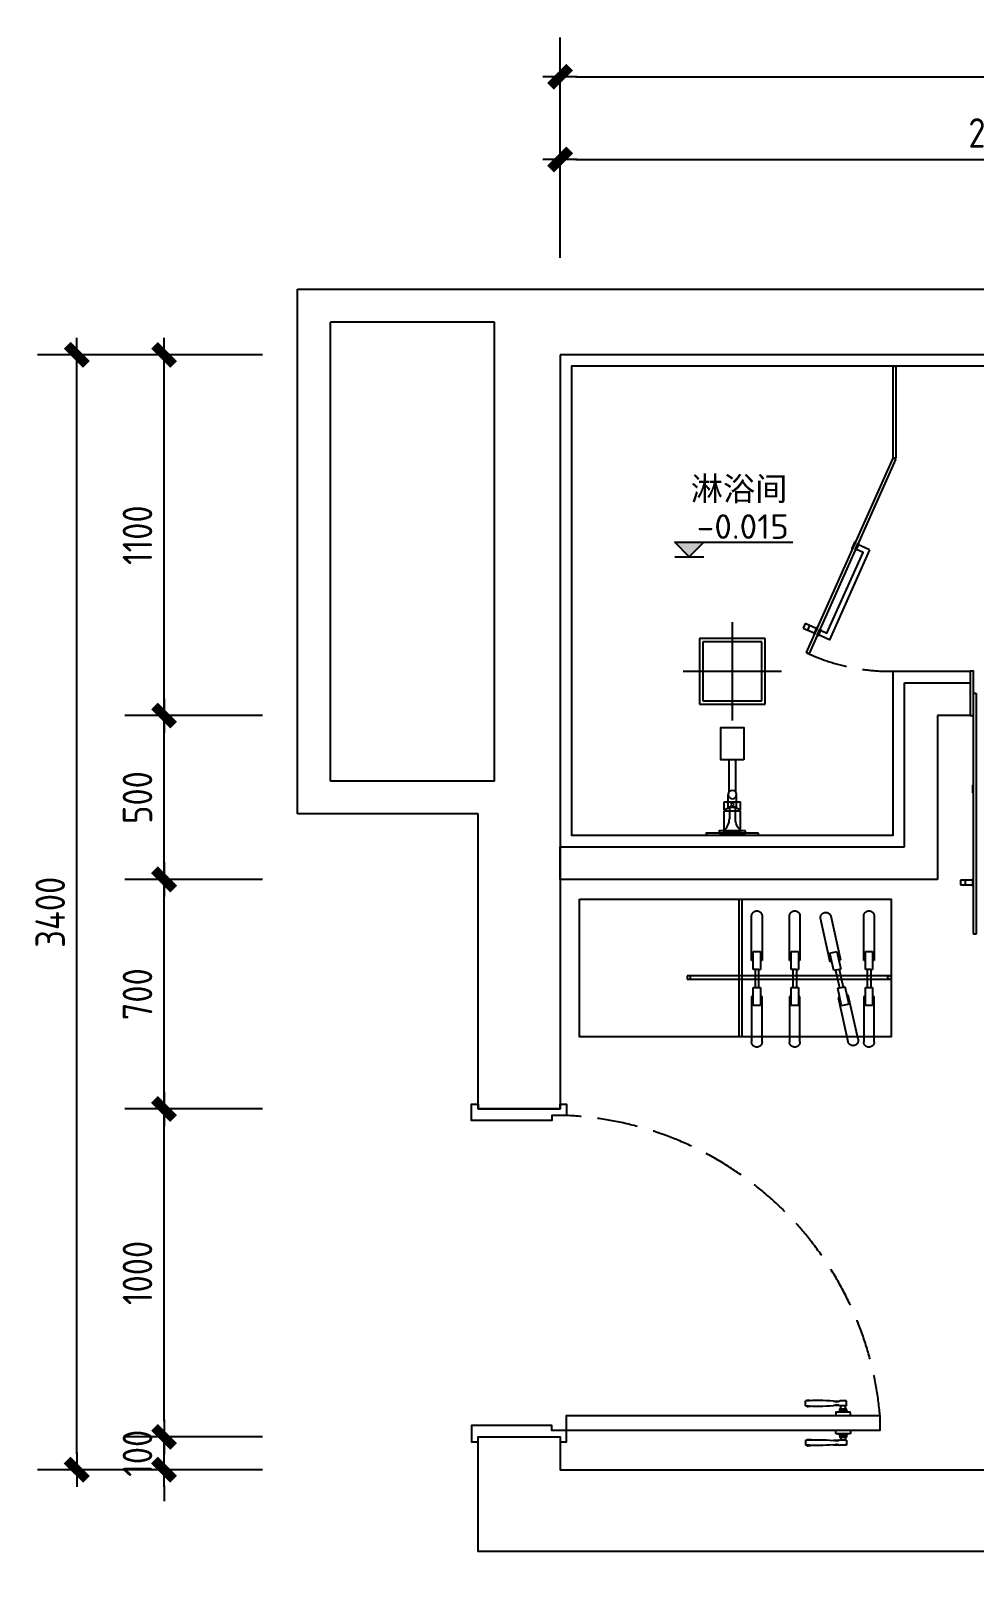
# Model space of a CAD drawing. Header units: inches. Extents: x 193953 to 255442, y -114891 to -62384.
# Drawn here: x 196406 to 199282, y -82440 to -77739 of the extents above; entities that cross this region are included whole.
import ezdxf
from ezdxf.enums import TextEntityAlignment as Align

# ---------------------------------------------------------------- set-up
doc = ezdxf.new("R2010")
doc.units = ezdxf.units.IN
doc.header["$LTSCALE"] = 500
doc.header["$MEASUREMENT"] = 0
for name, pattern in [('DASH', [0.35, 0.25, -0.1]), ('家具平面底图$0$DASH', [0.35, 0.25, -0.1]), ('家具平面底图$0$DOM-虚线', [0.35, 0.25, -0.1]), ('家具平面底图$0$DOM-门开启线', [0.666666, 0.333333, -0.111111, 0.111111, -0.111111])]:
    doc.linetypes.add(name, pattern=pattern)
for name, color, linetype in [('0-索引文字', 50, 'Continuous'), ('F-洁具-DOM', 1, 'Continuous'), ('G-装饰造型轮廓线、电气提示线', 3, 'Continuous'), ('L-立面、剖面图、大样图-细线', 134, 'Continuous'), ('P-平面门', 2, 'Continuous')]:
    doc.layers.add(name, color=color, linetype=linetype)
doc.styles.add('DOM-romans.shx', font='dim.shx')
doc.dimstyles.new('DOM_DIM_1 80', dxfattribs={"dimscale": 60, "dimtxt": 1.5, "dimasz": 0.8, "dimexe": 2, "dimexo": 1.5, "dimgap": 0.6, "dimtad": 1, "dimdec": 0, "dimrnd": 5, "dimzin": 12, "dimdsep": 46, "dimtxsty": 'DOM-romans.shx', "dimblk": 'DOM_Dimension_Tick', "dimcen": 0.125, "dimclrd": 44, "dimclre": 44, "dimclrt": 50, "dimadec": 0, "dimazin": 0, "dimtfac": 1, "dimtdec": 0, "dimtix": 1, "dimtmove": 2, "dimatfit": 3, "dimldrblk": 'DOM_Leader_Arrow', "dimfxl": 0, "dimtvp": 1, "dimtolj": 1, "dimtzin": 0, "dimarcsym": 0})

# ---------------------------------------------------------------- blocks, each defined once
blk = doc.blocks.new('家具平面底图$0$A$C3001446E')
at = {"color": 8, "linetype": '家具平面底图$0$DOM-门开启线', "ltscale": 100}
for p, q in [((-500, 150), (-500, -150)), ((-350, 0), (-650, 0))]:
    blk.add_line(p, q, dxfattribs=at)
at = {"color": 250}
for p, q in [((-131.9, 9.6), (-229.4, 9.6)), ((-85.6, 12.4), (-124.2, 12.4)), ((-85.6, -13.1), (-85.6, 12.4)), ((-85.6, -9.7), (-85.6, 9)), ((-85.6, 9), (-49.5, 9)), ((-131.9, -10.4), (-229.4, -10.4)), ((-85.6, -13.1), (-124.2, -13.1)), ((0, -25), (-5.9, -25))]:
    blk.add_line(p, q, dxfattribs=at)
for p, q in [((-102.2, 25, 0), (-102.2, -25, 0)), ((-77.2, 25, 0), (-102.2, 25, 0)), ((-74.7, 20.8, 0), (-79.9, 20.8, 0)), ((-77.2, 25, 0), (-77.2, 20.8, 0)), ((-13, 25, 0), (-74.7, 25, 0)), ((-77.2, -25, 0), (-102.2, -25, 0)), ((-74.7, -20.8, 0), (-79.9, -20.8, 0)), ((-77.2, -20.8, 0), (-77.2, -25, 0)), ((-13, -25, 0), (-74.7, -25, 0))]:
    blk.add_line(p, q)
at = {"color": 8}
blk.add_line((-74.7, 25, 0), (-74.7, -25, 0), dxfattribs=at)
at = {"linetype": '家具平面底图$0$DOM-虚线', "ltscale": 100}
blk.add_lwpolyline([(-600, -100), (-600, 100), (-400, 100), (-400, -100)], close=True, dxfattribs=at)
at = {"color": 8, "linetype": '家具平面底图$0$DOM-虚线', "ltscale": 100}
blk.add_lwpolyline([(-590, -90), (-590, 90), (-410, 90), (-410, -90)], close=True, dxfattribs=at)
for points in [[(-6.5, -80), (-6.5, 80), (0, 80), (0, -80)], [(-13, -40), (-13, 40), (-6.5, 40), (-6.5, -40)]]:
    blk.add_lwpolyline(points, close=True)
at = {"color": 250}
for points in [[(-229.4, -35.4), (-229.4, 34.6), (-328.7, 34.6), (-328.7, -35.4)], [(0, -25), (-9.8, -25), (-9.8, 25), (0, 25)]]:
    blk.add_lwpolyline(points, close=True, dxfattribs=at)
for points in [[(-9.8, 25), (-14.6, 25, -0.211273), (-49.5, 9, -0.201002)], [(-9.8, -25), (-14.6, -25, 0.210081), (-49.1, -9.7), (-85.6, -9.7)]]:
    blk.add_lwpolyline(points, format="xyb", dxfattribs=at)
blk.add_circle((-124, -0.4), 12.7, dxfattribs=at)
at = {"color": 8}
blk.add_circle((-93.8, 0), 4.17, dxfattribs=at)
blk.add_arc((-43.8, 0, 0), 41.7, 143.1301, 216.8699, dxfattribs=at)
blk = doc.blocks.new('家具平面底图$0$A$C24926126')
at = {"color": 250, "linetype": '家具平面底图$0$DOM-虚线', "ltscale": 100}
for p, q in [((-192.5, 15.9, 0.9), (-55, 15.9, 0.9)), ((-192.5, 15.9), (-55, 15.9)), ((-192.5, 15.9), (-55, 15.9)), ((-192.5, 15.9, 0.9), (-55, 15.9, 0.9)), ((-82.5, 11, 0.9), (-82.5, -11, 0.9)), ((-27.5, 11, 0.9), (-82.5, 11, 0.9)), ((-82.5, 11), (-82.5, -11)), ((-27.5, 11), (-82.5, 11)), ((-82.5, 11), (-82.5, -11)), ((-27.5, 11), (-82.5, 11)), ((-82.5, 11, 0.9), (-82.5, -11, 0.9)), ((-27.5, 11, 0.9), (-82.5, 11, 0.9)), ((-55, 15.9, 0.9), (-55, 11, 0.9)), ((-55, 15.9), (-55, 11)), ((-55, 15.9), (-55, 11)), ((-55, 15.9, 0.9), (-55, 11, 0.9)), ((-27.5, 5.5, 0.9), (-27.5, 11, 0.9)), ((-27.5, 5.5), (-27.5, 11)), ((-27.5, 5.5), (-27.5, 11)), ((-27.5, 5.5, 0.9), (-27.5, 11, 0.9)), ((-27.5, -5.5, 0.9), (-27.5, 5.5, 0.9)), ((-27.5, -5.5), (-27.5, 5.5)), ((27.5, 5.5), (-27.5, 5.5)), ((27.5, 5.5, 0.9), (-27.5, 5.5, 0.9)), ((-27.5, -5.5), (-27.5, 5.5)), ((27.5, 5.5), (-27.5, 5.5)), ((-27.5, -5.5, 0.9), (-27.5, 5.5, 0.9)), ((27.5, 5.5, 0.9), (-27.5, 5.5, 0.9)), ((82.5, 11, 0.9), (27.5, 11, 0.9)), ((82.5, 11), (27.5, 11)), ((27.5, 5.5), (27.5, 11)), ((27.5, 5.5, 0.9), (27.5, 11, 0.9)), ((27.5, 5.5), (27.5, 11)), ((27.5, 5.5, 0.9), (27.5, 11, 0.9)), ((27.5, 5.5), (27.5, -5.5)), ((27.5, 5.5, 0.9), (27.5, -5.5, 0.9)), ((27.5, 5.5), (27.5, -5.5)), ((27.5, 5.5, 0.9), (27.5, -5.5, 0.9)), ((55, 15.9, 0.9), (55, 11, 0.9)), ((192.5, 15.9, 0.9), (55, 15.9, 0.9)), ((55, 15.9), (55, 11)), ((192.5, 15.9), (55, 15.9)), ((82.5, -11, 0.9), (82.5, 11, 0.9)), ((82.5, -11), (82.5, 11)), ((-55, -15.8, 0.9), (-192.5, -15.8, 0.9)), ((-55, -15.8), (-192.5, -15.8)), ((-55, -15.8), (-192.5, -15.8)), ((-55, -15.8, 0.9), (-192.5, -15.8, 0.9)), ((-82.5, -11, 0.9), (-27.5, -11, 0.9)), ((-82.5, -11), (-27.5, -11)), ((-82.5, -11), (-27.5, -11)), ((-82.5, -11, 0.9), (-27.5, -11, 0.9)), ((-55, -11, 0.9), (-55, -15.8, 0.9)), ((-55, -11), (-55, -15.8)), ((-55, -11), (-55, -15.8)), ((-55, -11, 0.9), (-55, -15.8, 0.9)), ((-27.5, -11, 0.9), (-27.5, -5.5, 0.9)), ((-27.5, -11), (-27.5, -5.5)), ((27.5, -5.5), (-27.5, -5.5)), ((27.5, -5.5, 0.9), (-27.5, -5.5, 0.9)), ((-27.5, -11), (-27.5, -5.5)), ((27.5, -5.5), (-27.5, -5.5)), ((-27.5, -11, 0.9), (-27.5, -5.5, 0.9)), ((27.5, -5.5, 0.9), (-27.5, -5.5, 0.9)), ((27.5, -5.5), (27.5, -11)), ((27.5, -5.5, 0.9), (27.5, -11, 0.9)), ((27.5, -5.5), (27.5, -11)), ((27.5, -5.5, 0.9), (27.5, -11, 0.9)), ((27.5, -11, 0.9), (82.5, -11, 0.9)), ((27.5, -11), (82.5, -11)), ((55, -11, 0.9), (55, -15.8, 0.9)), ((55, -11), (55, -15.8)), ((55, -15.8, 0.9), (192.5, -15.8, 0.9)), ((55, -15.8), (192.5, -15.8))]:
    blk.add_line(p, q, dxfattribs=at)
blk.add_lwpolyline([(27.5, -11), (82.5, -11), (82.5, 11), (27.5, 11)], dxfattribs=at)
at = {"color": 250, "linetype": '家具平面底图$0$DOM-虚线', "ltscale": 100, "elevation": 0.9}
blk.add_lwpolyline([(27.5, -11), (82.5, -11), (82.5, 11), (27.5, 11)], dxfattribs=at)
at = {"color": 250, "linetype": '家具平面底图$0$DOM-虚线', "ltscale": 100}
blk.add_lwpolyline([(55, -11), (55, -15.8), (192.5, -15.8, 0.890447), (192.5, 15.9), (55, 15.9), (55, 11)], format="xyb", dxfattribs=at)
at = {"color": 250, "linetype": '家具平面底图$0$DOM-虚线', "ltscale": 100, "elevation": 0.9}
blk.add_lwpolyline([(55, -11), (55, -15.8), (192.5, -15.8, 0.890447), (192.5, 15.9), (55, 15.9), (55, 11)], format="xyb", dxfattribs=at)
at = {"color": 250, "linetype": '家具平面底图$0$DOM-虚线', "ltscale": 100}
for centre, start, end in [((-193.2, 0, 0.9), 87.4952, 272.5048), ((-193.2, 0), 87.4952, 272.5048), ((-193.2, 0), 87.4952, 272.5048), ((-193.2, 0, 0.9), 87.4952, 272.5048), ((190.7, 0, 0.9), 276.6333, 83.3667), ((190.7, 0), 276.6333, 83.3667)]:
    blk.add_arc(centre, 15.9, start, end, dxfattribs=at)
blk = doc.blocks.new('ftfhtg')
at = {"layer": 'L-立面、剖面图、大样图-细线', "color": 8}
for p, q in [((-1050024.2, -439780.5), (-1050024.2, -439789.8)), ((-1050021.4, -439792.6), (-1050015.3, -439792.6)), ((-1050015.3, -439792.6), (-1049983.1, -439792.6)), ((-1050013.1, -439795.3), (-1050013.1, -439794.8)), ((-1049986.7, -439796.7), (-1050011.7, -439796.7)), ((-1050010.3, -439796.7), (-1050010.3, -439803.4)), ((-1050010.3, -439813.7), (-1049988.1, -439813.7)), ((-1050010.3, -439813.7), (-1050010.3, -439830.5)), ((-1050010.3, -439830.5), (-1049988.1, -439830.5)), ((-1049988.4, -439803.6), (-1050010, -439803.6)), ((-1049988.1, -439796.7), (-1049988.1, -439803.4)), ((-1049985.3, -439794.8), (-1049985.3, -439795.3)), ((-1049983.1, -439792.6), (-1049977, -439792.6)), ((-1049974.2, -439789.8), (-1049974.2, -439780.5)), ((-1049872.3, -439813.7), (-1049872.3, -439830.5)), ((-1049872.3, -439813.7), (-1049872.3, -439830.5))]:
    blk.add_line(p, q, dxfattribs=at)
for points in [[(-1050009.7, -439803.6, -0.311671), (-1050006.9, -439806), (-1050006.9, -439813.7)], [(-1049988.3, -439803.6, 0.34884), (-1049991.5, -439806), (-1049991.5, -439813.7)], [(-1049875.3, -439813.6, 0.28759), (-1049880.9, -439811.1, -0.060586), (-1049890.3, -439812.1, 0.212877), (-1049891.2, -439812.9)], [(-1049875.3, -439830.7, -0.28759), (-1049880.9, -439833.2, 0.060586), (-1049890.3, -439832.2, -0.212877), (-1049891.2, -439831.3)]]:
    blk.add_lwpolyline(points, format="xyb", dxfattribs=at)
for centre, radius, start, end in [((-1050021.4, -439789.8), 2.78, 180, 270), ((-1050015.3, -439794.8), 2.22, 0, 90), ((-1050011.7, -439795.3), 1.39, 180, 270), ((-1050010, -439803.4), 0.278, 180, 270), ((-1049988.4, -439803.4), 0.278, 270, 0), ((-1049976.5, -439792), 24.6, 241.9616, 293.8225), ((-1049938.9, -440716.4), 903.9, 93.1128, 93.1201), ((-1049976.5, -439852.2), 24.6, 66.1775, 118.0384), ((-1049974.8, -439740), 74.9, 259.8433, 276.2556), ((-1049974.8, -439904.2), 74.9, 83.7444, 100.1567), ((-1049986.7, -439795.3), 1.39, 270, 0), ((-1049983.1, -439794.8), 2.22, 90, 180), ((-1049977, -439789.8), 2.78, 270, 0), ((-1049913.7, -440502.8), 690.3, 86.5611, 94.3932), ((-1049913.7, -439141.4), 690.3, 265.6068, 273.4389)]:
    blk.add_arc(centre, radius, start, end, dxfattribs=at)
blk = doc.blocks.new('A$C254dc94b')
at = {"layer": 'G-装饰造型轮廓线、电气提示线', "color": 1, "ltscale": 20}
for points in [[(-15, -200), (-15, -220), (20, -220), (20, -175), (35, -175), (35, 70), (-15, 70), (-15, 50), (0, 50), (0, -200)], [(1015, -200), (1015, -220), (980, -220), (980, -175), (965, -175), (965, 70), (1015, 70), (1015, 50), (1000, 50), (1000, -200)]]:
    blk.add_lwpolyline(points, close=True, dxfattribs=at)
at = {"layer": 'P-平面门', "color": 1, "ltscale": 3}
blk.add_lwpolyline([(65, -1175), (20, -1175), (20, -220), (65, -220)], close=True, dxfattribs=at)
at = {"layer": 'P-平面门', "color": 8, "linetype": 'DASH'}
blk.add_arc((-22.6, -175.2), 1003.6, 275.0069, 357.4439, dxfattribs=at)
at = {"layer": 'P-平面门', "extrusion": (0, 0, -1)}
for p, xscale, yscale, zscale, rotation in [((-395822.5, 943936.8), 0.9000000000232833, 0.9000000000232833, -0.9000000000014552, 90), ((395737.5, 943936.8), -0.9000000000232831, 0.9000000000232831, -0.9000000000232831, 270)]:
    blk.add_blockref('ftfhtg', p, dxfattribs=dict(at, xscale=xscale, yscale=yscale, zscale=zscale, rotation=rotation))
blk = doc.blocks.new('DOM_Dimension_Tick')
at = {"color": 0, "linetype": 'ByBlock'}
for p, q in [((-1.091, 0), (0, 0)), ((0, 0), (1.091, 0))]:
    blk.add_line(p, q, dxfattribs=at)
at = {"color": 0, "linetype": 'Continuous', "const_width": 0.608}
blk.add_lwpolyline([(-0.61, -0.61), (0.61, 0.61)], dxfattribs=at)
blk = doc.blocks.new('*D387')
at = {"color": 44, "lineweight": -2, "transparency": 16777216}
for p, q in [((198019.6, -82609.5), (198019.6, -83029.5)), ((200819.6, -82609.5), (200819.6, -83029.5)), ((198067.6, -82909.5), (200771.6, -82909.5))]:
    blk.add_line(p, q, dxfattribs=at)
at = {"layer": 'Defpoints', "color": 0, "transparency": 16777216}
for p in [(200819.6, -79827.6), (198019.6, -82127.6), (200819.6, -82909.5)]:
    blk.add_point(p, dxfattribs=at)
at = {"color": 44, "lineweight": -2, "transparency": 16777216, "xscale": 48, "yscale": 48, "zscale": 48, "rotation": 180}
blk.add_blockref('DOM_Dimension_Tick', (198019.6, -82909.5), dxfattribs=at)
at = {"color": 44, "lineweight": -2, "transparency": 16777216, "xscale": 48, "yscale": 48, "zscale": 48}
blk.add_blockref('DOM_Dimension_Tick', (200819.6, -82909.5), dxfattribs=at)
at = {"color": 50, "transparency": 16777216, "insert": (199419.6, -82828.5), "char_height": 90, "attachment_point": 5, "style": 'DOM-romans.shx'}
blk.add_mtext('\\A1;2800', dxfattribs=at)
blk = doc.blocks.new('DOM_Leader_Arrow')
at = {"color": 0, "linetype": 'ByBlock'}
blk.add_line((0, 0), (-1.5, 0), dxfattribs=at)
for points in [[(-1.288, 1.003), (-0.895, 1.278), (-0.36, 0), (0, 0)], [(-1.288, -1.003), (-0.895, -1.278), (-0.36, 0), (0, 0)]]:
    blk.add_solid(points, dxfattribs=at)
blk = doc.blocks.new('*D390')
at = {"color": 44, "lineweight": -2, "transparency": 16777216}
for p, q in [((196812.5, -81979.6), (196812.5, -81931.6)), ((197112.5, -82027.6), (196692.5, -82027.6)), ((196812.5, -82127.6), (196812.5, -82027.6)), ((197112.5, -82127.6), (196692.5, -82127.6)), ((196812.5, -82175.6), (196812.5, -82223.6))]:
    blk.add_line(p, q, dxfattribs=at)
at = {"layer": 'Defpoints', "color": 0, "transparency": 16777216}
for p in [(196812.5, -82027.6), (197545.5, -82027.6), (197586.6, -82127.6)]:
    blk.add_point(p, dxfattribs=at)
at = {"color": 44, "lineweight": -2, "transparency": 16777216, "xscale": 48, "yscale": 48, "zscale": 48}
for p, rotation in [((196812.5, -82027.6), 270), ((196812.5, -82127.6), 90)]:
    blk.add_blockref('DOM_Dimension_Tick', p, dxfattribs=dict(at, rotation=rotation))
at = {"color": 50, "transparency": 16777216, "insert": (196731.5, -82077.6), "char_height": 90, "attachment_point": 5, "rotation": 90, "style": 'DOM-romans.shx'}
blk.add_mtext('\\A1;100', dxfattribs=at)
blk = doc.blocks.new('*D391')
at = {"color": 44, "lineweight": -2, "transparency": 16777216}
for p, q in [((197112.5, -81027.6), (196692.5, -81027.6)), ((196812.5, -81979.6), (196812.5, -81075.6)), ((197112.5, -82027.6), (196692.5, -82027.6))]:
    blk.add_line(p, q, dxfattribs=at)
at = {"layer": 'Defpoints', "color": 0, "transparency": 16777216}
for p in [(196812.5, -81027.6), (197461.6, -81027.6), (197545.5, -82027.6)]:
    blk.add_point(p, dxfattribs=at)
at = {"color": 44, "lineweight": -2, "transparency": 16777216, "xscale": 48, "yscale": 48, "zscale": 48}
for p, rotation in [((196812.5, -81027.6), 90), ((196812.5, -82027.6), 270)]:
    blk.add_blockref('DOM_Dimension_Tick', p, dxfattribs=dict(at, rotation=rotation))
at = {"color": 50, "transparency": 16777216, "insert": (196731.5, -81527.6), "char_height": 90, "attachment_point": 5, "rotation": 90, "style": 'DOM-romans.shx'}
blk.add_mtext('\\A1;1000', dxfattribs=at)
blk = doc.blocks.new('*D392')
at = {"color": 44, "lineweight": -2, "transparency": 16777216}
for p, q in [((197112.5, -80327.6), (196692.5, -80327.6)), ((196812.5, -80979.6), (196812.5, -80375.6)), ((197112.5, -81027.6), (196692.5, -81027.6))]:
    blk.add_line(p, q, dxfattribs=at)
at = {"layer": 'Defpoints', "color": 0, "transparency": 16777216}
for p in [(196812.5, -80327.6), (197586.6, -80327.6), (197461.6, -81027.6)]:
    blk.add_point(p, dxfattribs=at)
at = {"color": 44, "lineweight": -2, "transparency": 16777216, "xscale": 48, "yscale": 48, "zscale": 48}
for p, rotation in [((196812.5, -80327.6), 90), ((196812.5, -81027.6), 270)]:
    blk.add_blockref('DOM_Dimension_Tick', p, dxfattribs=dict(at, rotation=rotation))
at = {"color": 50, "transparency": 16777216, "insert": (196731.5, -80677.6), "char_height": 90, "attachment_point": 5, "rotation": 90, "style": 'DOM-romans.shx'}
blk.add_mtext('\\A1;700', dxfattribs=at)
blk = doc.blocks.new('*D393')
at = {"color": 44, "lineweight": -2, "transparency": 16777216}
for p, q in [((197112.5, -79827.6), (196692.5, -79827.6)), ((196812.5, -80279.6), (196812.5, -79875.6)), ((197112.5, -80327.6), (196692.5, -80327.6))]:
    blk.add_line(p, q, dxfattribs=at)
at = {"layer": 'Defpoints', "color": 0, "transparency": 16777216}
for p in [(196812.5, -79827.6), (198736.6, -79827.6), (197586.6, -80327.6)]:
    blk.add_point(p, dxfattribs=at)
at = {"color": 44, "lineweight": -2, "transparency": 16777216, "xscale": 48, "yscale": 48, "zscale": 48}
for p, rotation in [((196812.5, -79827.6), 90), ((196812.5, -80327.6), 270)]:
    blk.add_blockref('DOM_Dimension_Tick', p, dxfattribs=dict(at, rotation=rotation))
at = {"color": 50, "transparency": 16777216, "insert": (196731.5, -80077.6), "char_height": 90, "attachment_point": 5, "rotation": 90, "style": 'DOM-romans.shx'}
blk.add_mtext('\\A1;500', dxfattribs=at)
blk = doc.blocks.new('*D394')
at = {"color": 44, "lineweight": -2, "transparency": 16777216}
for p, q in [((197112.5, -78727.6), (196692.5, -78727.6)), ((196812.5, -79779.6), (196812.5, -78775.6)), ((197112.5, -79827.6), (196692.5, -79827.6))]:
    blk.add_line(p, q, dxfattribs=at)
at = {"layer": 'Defpoints', "color": 0, "transparency": 16777216}
for p in [(196812.5, -78727.6), (198326.5, -78727.6), (198736.6, -79827.6)]:
    blk.add_point(p, dxfattribs=at)
at = {"color": 44, "lineweight": -2, "transparency": 16777216, "xscale": 48, "yscale": 48, "zscale": 48}
for p, rotation in [((196812.5, -78727.6), 90), ((196812.5, -79827.6), 270)]:
    blk.add_blockref('DOM_Dimension_Tick', p, dxfattribs=dict(at, rotation=rotation))
at = {"color": 50, "transparency": 16777216, "insert": (196731.5, -79277.6), "char_height": 90, "attachment_point": 5, "rotation": 90, "style": 'DOM-romans.shx'}
blk.add_mtext('\\A1;1100', dxfattribs=at)
blk = doc.blocks.new('*D395')
at = {"color": 44, "lineweight": -2, "transparency": 16777216}
for p, q in [((196812.5, -78727.6), (196426.5, -78727.6)), ((196546.5, -82079.6), (196546.5, -78775.6)), ((196812.5, -82127.6), (196426.5, -82127.6))]:
    blk.add_line(p, q, dxfattribs=at)
at = {"layer": 'Defpoints', "color": 0, "transparency": 16777216}
for p in [(196546.5, -78727.6), (196902.5, -78727.6), (196902.5, -82127.6)]:
    blk.add_point(p, dxfattribs=at)
at = {"color": 44, "lineweight": -2, "transparency": 16777216, "xscale": 48, "yscale": 48, "zscale": 48}
for p, rotation in [((196546.5, -78727.6), 90), ((196546.5, -82127.6), 270)]:
    blk.add_blockref('DOM_Dimension_Tick', p, dxfattribs=dict(at, rotation=rotation))
at = {"color": 50, "transparency": 16777216, "insert": (196465.5, -80427.6), "char_height": 90, "attachment_point": 5, "rotation": 90, "style": 'DOM-romans.shx'}
blk.add_mtext('\\A1;3400', dxfattribs=at)
blk = doc.blocks.new('*D397')
at = {"color": 44, "lineweight": -2, "transparency": 16777216}
for p, q in [((198019.6, -78432), (198019.6, -78012)), ((200719.6, -78432), (200719.6, -78012)), ((198067.6, -78132), (200671.6, -78132))]:
    blk.add_line(p, q, dxfattribs=at)
at = {"layer": 'Defpoints', "color": 0, "transparency": 16777216}
for p in [(200719.6, -78132), (198019.6, -78727.6), (200719.6, -78727.6)]:
    blk.add_point(p, dxfattribs=at)
at = {"color": 44, "lineweight": -2, "transparency": 16777216, "xscale": 48, "yscale": 48, "zscale": 48, "rotation": 180}
blk.add_blockref('DOM_Dimension_Tick', (198019.6, -78132), dxfattribs=at)
at = {"color": 44, "lineweight": -2, "transparency": 16777216, "xscale": 48, "yscale": 48, "zscale": 48}
blk.add_blockref('DOM_Dimension_Tick', (200719.6, -78132), dxfattribs=at)
at = {"color": 50, "transparency": 16777216, "insert": (199369.6, -78051), "char_height": 90, "attachment_point": 5, "style": 'DOM-romans.shx'}
blk.add_mtext('\\A1;2700', dxfattribs=at)
blk = doc.blocks.new('*D400')
at = {"color": 44, "lineweight": -2, "transparency": 16777216}
for p, q in [((198019.6, -78179.5), (198019.6, -77759.5)), ((205419.6, -78179.5), (205419.6, -77759.5)), ((198067.6, -77879.5), (205371.6, -77879.5))]:
    blk.add_line(p, q, dxfattribs=at)
at = {"layer": 'Defpoints', "color": 0, "transparency": 16777216}
for p in [(205419.6, -77879.5), (198019.6, -78727.6), (205419.6, -78727.6)]:
    blk.add_point(p, dxfattribs=at)
at = {"color": 44, "lineweight": -2, "transparency": 16777216, "xscale": 48, "yscale": 48, "zscale": 48, "rotation": 180}
blk.add_blockref('DOM_Dimension_Tick', (198019.6, -77879.5), dxfattribs=at)
at = {"color": 44, "lineweight": -2, "transparency": 16777216, "xscale": 48, "yscale": 48, "zscale": 48}
blk.add_blockref('DOM_Dimension_Tick', (205419.6, -77879.5), dxfattribs=at)
at = {"color": 50, "transparency": 16777216, "insert": (201719.6, -77798.5), "char_height": 90, "attachment_point": 5, "style": 'DOM-romans.shx'}
blk.add_mtext('\\A1;7400', dxfattribs=at)
blk = doc.blocks.new('DOM-平面标高符号')
blk.add_hatch(color=256).paths.add_polyline_path([(1.47, 1.5), (0, 0), (-1.47, 1.5)])
at = {"color": 150}
for p, q in [((-1.47, 1.5), (10.53, 1.5)), ((-1.47, 0), (1.47, 0))]:
    blk.add_line(p, q, dxfattribs=at)
blk.add_lwpolyline([(1.47, 1.5), (0, 0), (-1.47, 1.5)], close=True, dxfattribs=at)
at = {"style": 'DOM-romans.shx', "width": 0.444477}
blk.add_attdef('ELEV', text='', height=2.5, dxfattribs=at).set_placement((0.75, 1.82), (10.11, 1.82), align=Align.FIT)

msp = doc.modelspace()

# ---------------------------------------------------------------- linework, layer by layer
at = {"color": 4}
for p, q in [((197219.6, -80127.6), (197219.6, -78527.6)), ((197219.6, -78527.6), (205669.6, -78527.6)), ((197319.6, -80027.6), (197319.6, -78627.6)), ((197819.6, -78627.6), (197319.6, -78627.6)), ((197819.6, -80027.6), (197819.6, -78627.6)), ((205669.6, -78727.6), (198019.6, -78727.6)), ((198019.6, -78727.6), (198019.6, -81027.6)), ((199069.6, -80227.6), (199069.6, -79727.6)), ((199069.6, -79727.6), (199269.6, -79727.6)), ((199269.6, -79727.6), (199269.6, -79827.6)), ((199269.6, -79827.6), (199169.6, -79827.6)), ((199169.6, -79827.6), (199169.6, -80327.6)), ((197819.6, -80027.6), (197319.6, -80027.6)), ((197769.6, -80127.6), (197219.6, -80127.6)), ((197769.6, -81027.6), (197769.6, -80127.6)), ((198019.6, -80227.6), (199069.6, -80227.6)), ((199169.6, -80327.6), (198019.6, -80327.6)), ((198019.6, -81027.6), (197769.6, -81027.6))]:
    msp.add_line(p, q, dxfattribs=at)
at = {"color": 8}
for p, q in [((198766.5, -79547), (198760.4, -79560.7)), ((198760.4, -79560.7), (198794.1, -79575.7)), ((198800.3, -79562), (198766.5, -79547)), ((198780.2, -79553.1), (198774.1, -79566.8)), ((199276.6, -80329.4), (199239.6, -80329.4)), ((199239.6, -80329.4), (199239.6, -80344.4)), ((199254.6, -80329.4), (199254.6, -80344.4)), ((199239.6, -80344.4), (199276.6, -80344.4))]:
    msp.add_line(p, q, dxfattribs=at)
at = {"color": 6}
msp.add_line((198019.6, -80327.6), (198019.6, -80227.6), dxfattribs=at)
at = {"color": 8, "linetype": '家具平面底图$0$DASH', "ltscale": 300}
for p, q in [((198564.1, -80387.6), (198564.1, -80807.6)), ((198574.1, -80807.6), (198574.1, -80387.6)), ((199028.6, -80621.3), (198406.6, -80621.3)), ((198406.6, -80631.3), (199028.6, -80631.3))]:
    msp.add_line(p, q, dxfattribs=at)
at = {"color": 3}
msp.add_lwpolyline([(200019.6, -79692.6), (200684.6, -79692.6), (200684.6, -78762.6), (198054.6, -78762.6), (198054.6, -80192.6), (199034.6, -80192.6), (199034.6, -79692.6), (199269.6, -79692.6)], dxfattribs=at)
at = {"color": 1}
for points in [[(199034.6, -78762.6), (199042.6, -78762.6), (199042.6, -79041.6), (199041.7, -79042.6), (199035.6, -79042.6), (199034.6, -79041.6)], [(199041.1, -79045.1), (199041.6, -79046.4), (198778.3, -79638.5), (198777, -79639), (198771.5, -79636.5), (198771, -79635.1), (199034.4, -79043.1), (199035.7, -79042.6)], [(199286.7, -79759.2), (199287.6, -79760.2), (199287.6, -80493.2), (199286.6, -80494.1), (199280.6, -80494.1), (199279.6, -80493.1), (199279.6, -79760.1), (199280.7, -79759.1)]]:
    msp.add_lwpolyline(points, close=True, dxfattribs=at)
at = {"color": 8}
for points in [[(198912.7, -79316.5), (198918.8, -79302.8), (198920, -79300.1), (198917.3, -79298.9), (198916.1, -79301.6)], [(198962.7, -79322.3), (198840.7, -79596.5), (198806.9, -79581.4)], [(198813, -79567.7), (198833.1, -79576.7), (198942.9, -79330), (198922.8, -79321)], [(198916.1, -79301.6), (198908.7, -79318.1), (198911.5, -79319.3), (198912.7, -79316.5)], [(198928.9, -79307.3), (198921.5, -79323.8), (198918.8, -79322.5), (198920, -79319.8)], [(198920, -79319.8), (198926.1, -79306.1), (198927.3, -79303.3), (198930.1, -79304.6), (198928.9, -79307.3)], [(198962.7, -79322.3), (198928.9, -79307.3)], [(198800.3, -79562), (198792.9, -79578.5), (198795.7, -79579.7), (198796.9, -79576.9)], [(198796.9, -79576.9), (198803, -79563.2), (198804.2, -79560.5), (198801.5, -79559.3), (198800.3, -79562)], [(198813, -79567.7), (198805.7, -79584.2), (198803, -79582.9), (198804.2, -79580.2)], [(198804.2, -79580.2), (198810.3, -79566.5), (198811.5, -79563.8), (198814.3, -79565), (198813, -79567.7)], [(199279.6, -80059.4), (199279.6, -80044.4), (199279.6, -80041.4), (199276.6, -80041.4), (199276.6, -80044.4)], [(199276.6, -80044.4), (199276.6, -80062.4), (199279.6, -80062.4), (199279.6, -80059.4)], [(199279.6, -80344.4), (199279.6, -80329.4), (199279.7, -80326.4), (199276.7, -80326.4), (199276.6, -80329.4)], [(199276.6, -80329.4), (199276.6, -80347.4), (199279.6, -80347.4), (199279.6, -80344.4)]]:
    msp.add_lwpolyline(points, dxfattribs=at)
at = {"color": 3}
msp.add_lwpolyline([(199279.6, -79827.6), (199279.6, -79692.6), (199269.6, -79692.6), (199269.6, -79827.6), (199279.6, -79827.6)], close=True, dxfattribs=at)
at = {"color": 2}
msp.add_lwpolyline([(198078.6, -80387.6), (199028.6, -80387.6), (199028.6, -80807.6), (198078.6, -80807.6)], close=True, dxfattribs=at)
at = {"color": 8, "linetype": '家具平面底图$0$DASH', "ltscale": 300}
for points in [[(198416.6, -80621.3), (198406.6, -80621.3), (198406.6, -80631.3), (198416.6, -80631.3)], [(199018.6, -80621.3), (199028.6, -80621.3), (199028.6, -80631.3), (199018.6, -80631.3)]]:
    msp.add_lwpolyline(points, close=True, dxfattribs=at)
at = {"color": 4}
msp.add_lwpolyline([(198019.6, -82027.6), (198019.6, -82127.6), (205669.6, -82127.6), (205669.6, -82377.6), (197769.6, -82377.6), (197769.6, -82027.6)], close=True, dxfattribs=at)
at = {"layer": 'P-平面门', "color": 8, "linetype": 'DASH'}
msp.add_arc((199024.4, -79096.2), 596.5, 245.2098, 270.9889, dxfattribs=at)

# ---------------------------------------------------------------- block references
at = {"color": 8, "xscale": -1}
for p, rotation in [((198619.3, -80629.9), 270), ((198734.8, -80629.9), 270), ((198870.6, -80630), 282.5463758818566), ((198961, -80629.9), 270)]:
    msp.add_blockref('家具平面底图$0$A$C24926126', p, dxfattribs=dict(at, rotation=rotation))
at = {"color": 6, "rotation": 90.00000000000001}
msp.add_blockref('A$C254dc94b', (197819.6, -82027.6), dxfattribs=at)
at = {"layer": '0-索引文字'}
ref = msp.add_blockref('DOM-平面标高符号', (198413.5, -79343.5), dxfattribs=dict(at, xscale=30, yscale=30, zscale=30))
ref.add_attrib('ELEV', '-0.015', dxfattribs={"layer": '0', "height": 75, "style": 'DOM-romans.shx', "width": 0.802779}).set_placement((198436, -79288.8), (198717, -79288.8), align=Align.FIT)
at = {"layer": 'F-洁具-DOM', "xscale": -1, "rotation": 90}
msp.add_blockref('家具平面底图$0$A$C3001446E', (198544.6, -80192.6), dxfattribs=at)

# ---------------------------------------------------------------- texts
at = {"color": 50, "insert": (198565, -79140), "char_height": 72, "attachment_point": 5, "style": 'DOM-romans.shx'}
msp.add_mtext('\\A1;{\\fSimSun|b0|i0|c134|p2;淋浴间}', dxfattribs=at)

# ---------------------------------------------------------------- dimensions: what is measured, and where the dimension line sits
at = {"color": 6}
for base, p1, p2, picture, middle in [((205419.6, -77879.5), (198019.6, -78727.6), (205419.6, -78727.6), '*D400', (201719.6, -77798.5)), ((200719.6, -78132), (198019.6, -78727.6), (200719.6, -78727.6), '*D397', (199369.6, -78051)), ((200819.6, -82909.5), (198019.6, -82127.6), (200819.6, -79827.6), '*D387', (199419.6, -82828.5))]:
    dim = msp.add_linear_dim(base=base, p1=p1, p2=p2, dimstyle='DOM_DIM_1 80', dxfattribs=at)
    dim.commit()
    dim.dimension.update_dxf_attribs({"geometry": picture, "text_midpoint": middle})
for base, p1, p2, picture, middle in [((196546.5, -78727.6), (196902.5, -82127.6), (196902.5, -78727.6), '*D395', (196465.5, -80427.6)), ((196812.5, -78727.6), (198736.6, -79827.6), (198326.5, -78727.6), '*D394', (196731.5, -79277.6)), ((196812.5, -79827.6), (197586.6, -80327.6), (198736.6, -79827.6), '*D393', (196731.5, -80077.6)), ((196812.5, -80327.6), (197461.6, -81027.6), (197586.6, -80327.6), '*D392', (196731.5, -80677.6)), ((196812.5, -81027.6), (197545.5, -82027.6), (197461.6, -81027.6), '*D391', (196731.5, -81527.6)), ((196812.5, -82027.6), (197586.6, -82127.6), (197545.5, -82027.6), '*D390', (196731.5, -82077.6))]:
    dim = msp.add_linear_dim(base=base, p1=p1, p2=p2, angle=90, dimstyle='DOM_DIM_1 80', dxfattribs=at)
    dim.commit()
    dim.dimension.update_dxf_attribs({"geometry": picture, "text_midpoint": middle})

doc.saveas('drawing.dxf')
